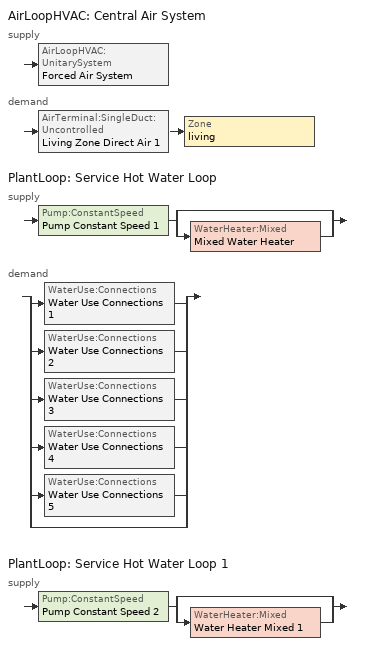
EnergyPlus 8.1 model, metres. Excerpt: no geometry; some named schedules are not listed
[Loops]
AirLoopHVAC 'Central Air System'
 supply: AirLoopHVAC:UnitarySystem 'Forced Air System'
 demand: AirTerminal:SingleDuct:Uncontrolled 'Living Zone Direct Air 1' > Zone 'living'
PlantLoop 'Service Hot Water Loop'
 supply: Pump:ConstantSpeed 'Pump Constant Speed 1' > split
  | bypass
  | WaterHeater:Mixed 'Mixed Water Heater'
 demand: split
  | WaterUse:Connections 'Water Use Connections 1'
  | WaterUse:Connections 'Water Use Connections 2'
  | WaterUse:Connections 'Water Use Connections 3'
  | WaterUse:Connections 'Water Use Connections 4'
  | WaterUse:Connections 'Water Use Connections 5'
  | bypass
PlantLoop 'Service Hot Water Loop 1'
 supply: Pump:ConstantSpeed 'Pump Constant Speed 2' > split
  | bypass
  | WaterHeater:Mixed 'Water Heater Mixed 1'
[DesignSpecification:OutdoorAir]
Design Specification Outdoor Air 1: Outdoor Air Method=Sum; Outdoor Air Flow per Person {m3/s-person}=0; Outdoor Air Flow per Zone Floor Area {m3/s-m2}=0; Outdoor Air Flow per Zone {m3/s}=0; Outdoor Air Flow Air Changes per Hour {1/hr}=0
[DesignSpecification:ZoneAirDistribution]
living Design Spec Zone Air Dist: Zone Air Distribution Effectiveness in Cooling Mode=1; Zone Air Distribution Effectiveness in Heating Mode=1
[Sizing:Zone]
living: Zone Cooling Design Supply Air Temperature Input Method=SupplyAirTemperature; Zone Cooling Design Supply Air Temperature {C}=14; Zone Heating Design Supply Air Temperature Input Method=SupplyAirTemperature; Zone Heating Design Supply Air Temperature {C}=40; Zone Cooling Design Supply Air Humidity Ratio {kgWater/kgDryAir}=0.0085; Zone Heating Design Supply Air Humidity Ratio {kgWater/kgDryAir}=0.008; Design Specification Outdoor Air Object=Design Specification Outdoor Air 1; Cooling Design Air Flow Method=DesignDay; Cooling Design Air Flow Rate {m3/s}=0; Cooling Minimum Air Flow per Zone Floor Area {m3/s-m2}=0.000762; Cooling Minimum Air Flow {m3/s}=0; Cooling Minimum Air Flow Fraction=0; Heating Design Air Flow Method=DesignDay; Heating Design Air Flow Rate {m3/s}=0; Heating Maximum Air Flow per Zone Floor Area {m3/s-m2}=0.002032; Heating Maximum Air Flow {m3/s}=0.141576; Heating Maximum Air Flow Fraction=0.3; Design Specification Zone Air Distribution Object=living Design Spec Zone Air Dist
[Sizing:System]
Central Air System: Type of Load to Size On=Sensible; Design Outdoor Air Flow Rate {m3/s}=Autosize; Minimum System Air Flow Ratio=0.3; Preheat Design Temperature {C}=7; Preheat Design Humidity Ratio {kgWater/kgDryAir}=0.008; Precool Design Temperature {C}=12.8; Precool Design Humidity Ratio {kgWater/kgDryAir}=0.008; Central Cooling Design Supply Air Temperature {C}=12.8; Central Heating Design Supply Air Temperature {C}=16.7; Sizing Option=NonCoincident; 100% Outdoor Air in Cooling=Yes; 100% Outdoor Air in Heating=Yes; Central Cooling Design Supply Air Humidity Ratio {kgWater/kgDryAir}=0.0085; Central Heating Design Supply Air Humidity Ratio {kgWater/kgDryAir}=0.008; Cooling Design Air Flow Method=DesignDay; Cooling Design Air Flow Rate {m3/s}=0; Heating Design Air Flow Method=DesignDay; Heating Design Air Flow Rate {m3/s}=0; System Outdoor Air Method=ZoneSum
[Sizing:Plant] Loop Type=Heating; Design Loop Exit Temperature {C}=60; Loop Design Temperature Difference {deltaC}=50
Service Hot Water Loop; Service Hot Water Loop 1
[ZoneControl:Thermostat]
living Thermostat: Zone or ZoneList=living; Control Type Schedule=living Thermostat Schedule; Control 1=Living Zone Temperature SP
[ThermostatSetpoint:DualSetpoint]
Living Zone Temperature SP: Heating Setpoint Temperature Schedule=HeatingSetPoint; Cooling Setpoint Temperature Schedule=CoolingSetPoint
[AirTerminal:SingleDuct:Uncontrolled]
Living Zone Direct Air 1: Availability Schedule=Always On Discrete; Maximum Air Flow Rate {m3/s}=AutoSize
[Zone equipment]
living: Living Zone Direct Air 1
[Fan:OnOff]
Supply Fan: Availability Schedule=SupplyFanAvailability 1; Fan Total Efficiency=0.117562; Pressure Rise {Pa}=124.55; Maximum Flow Rate {m3/s}=Autosize; Motor Efficiency=1; Motor In Airstream Fraction=1; Fan Power Ratio Function of Speed Ratio Curve=Fan On Off Power Curve; Fan Efficiency Ratio Function of Speed Ratio Curve=Fan On Off Efficiency Curve
[Coil:Cooling:DX:SingleSpeed]
DX Cooling Coil: Availability Schedule=CoolingSeasonSchedule; Gross Rated Total Cooling Capacity {W}=5275.28; Gross Rated Sensible Heat Ratio=0.740403; Gross Rated Cooling COP {W/W}=3.95054; Rated Air Flow Rate {m3/s}=0.273328; Rated Evaporator Fan Power Per Volume Flow Rate {W/(m3/s)}=1059.44; Total Cooling Capacity Function of Temperature Curve=Cool-Cap-fT; Total Cooling Capacity Function of Flow Fraction Curve=Cool-CAP-fFF; Energy Input Ratio Function of Temperature Curve=Cool-EIR-fT; Energy Input Ratio Function of Flow Fraction Curve=Cool-EIR-fFF; Part Load Fraction Correlation Curve=Cool-PLF-fPLR; Nominal Time for Condensate Removal to Begin {s}=1000; Ratio of Initial Moisture Evaporation Rate and Steady State Latent Capacity=1.5; Maximum Cycling Rate {cycles/hr}=3; Latent Capacity Time Constant {s}=45; Condenser Type=AirCooled; Evaporative Condenser Effectiveness=0; Crankcase Heater Capacity {W}=0; Maximum Outdoor Dry-Bulb Temperature for Crankcase Heater Operation {C}=12.7778; Basin Heater Capacity {W/K}=0; Basin Heater Setpoint Temperature {C}=10
[Coil:Heating:Gas]
Furnace Heating Coil 1: Availability Schedule=HeatingSeasonSchedule; Gas Burner Efficiency=0.78; Nominal Capacity {W}=14653.6; Parasitic Electric Load {W}=0; Parasitic Gas Load {W}=0
[AirLoopHVAC:UnitarySystem]
Forced Air System: Control Type=Load; Controlling Zone or Thermostat Location=living; Dehumidification Control Type=None; Availability Schedule=Always On Discrete; Supply Fan=Supply Fan; Fan Placement=BlowThrough; Supply Air Fan Operating Mode Schedule=SupplyFanOperation 1; Heating Coil=Furnace Heating Coil 1; DX Heating Coil Sizing Ratio=1; Cooling Coil=DX Cooling Coil; Use DOAS DX Cooling Coil=No; DOAS DX Cooling Coil Leaving Minimum Air Temperature {C}=2; Latent Load Control=SensibleOnlyLoadControl; Supply Air Flow Rate Method During Cooling Operation=SupplyAirFlowRate; Supply Air Flow Rate During Cooling Operation {m3/s}=Autosize; Supply air Flow Rate Method During Heating Operation=SupplyAirFlowRate; Supply Air Flow Rate During Heating Operation {m3/s}=Autosize; Supply Air Flow Rate Method When No Cooling or Heating is Required=SupplyAirFlowRate; Supply Air Flow Rate When No Cooling or Heating is Required {m3/s}=0; Maximum Supply Air Temperature {C}=80; Maximum Outdoor Dry-Bulb Temperature for Supplemental Heater Operation {C}=21; Maximum Cycling Rate {cycles/hr}=2.5; Heat Pump Time Constant {s}=60; Fraction of On-Cycle Power Use=0.01; Heat Pump Fan Delay Time {s}=60; Ancilliary On-Cycle Electric Power {W}=0; Ancilliary Off-Cycle Electric Power {W}=0
[AirLoopHVAC]
Central Air System: Design Supply Air Flow Rate {m3/s}=AutoSize
[Pump:ConstantSpeed] Rated Flow Rate {m3/s}=Autosize; Rated Pump Head {Pa}=0.001; Rated Power Consumption {W}=0.001; Motor Efficiency=0.999; Fraction of Motor Inefficiencies to Fluid Stream=1; Pump Control Type=Intermittent
Pump Constant Speed 1; Pump Constant Speed 2
[WaterHeater:Mixed] Deadband Temperature Difference {deltaC}=2; Heater Ignition Minimum Flow Rate {m3/s}=0; Heater Ignition Delay {s}=0; Heater Fuel Type=NaturalGas; Off Cycle Parasitic Fuel Consumption Rate {W}=20; Off Cycle Parasitic Fuel Type=NaturalGas; Off Cycle Parasitic Heat Fraction to Tank=0.8; On Cycle Parasitic Fuel Consumption Rate {W}=0; On Cycle Parasitic Fuel Type=NaturalGas; On Cycle Parasitic Heat Fraction to Tank=0; Ambient Temperature Indicator=Zone; Ambient Temperature Zone=living; Off Cycle Loss Fraction to Zone=1; On Cycle Loss Fraction to Zone=1; Use Side Effectiveness=1; Source Side Effectiveness=1; Use Side Design Flow Rate {m3/s}=Autosize; Source Side Design Flow Rate {m3/s}=Autosize; Indirect Water Heating Recovery Time {hr}=1.5
Name | Tank Volume {m3} | Setpoint Temperature Schedule | Maximum Temperature Limit {C} | Heater Control Type | Heater Maximum Capacity {W} | Heater Thermal Efficiency | Off Cycle Loss Coefficient to Ambient Temperature {W/K} | On Cycle Loss Coefficient to Ambient Temperature {W/K} | Heater Minimum Capacity {W}
Mixed Water Heater | 0.3785 | Constant 110F Temperature | 82.22 | Cycle | 845000 | 0.8 | 6 | 6
Water Heater Mixed 1 | 0.151416 | SHW Set Temp | 100 | Modulate | 11722.8 | 0.76 | 4.15506 | 4.15506 | 0
[PlantLoop] Fluid Type=Water; Maximum Loop Temperature {C}=100; Minimum Loop Temperature {C}=0; Maximum Loop Flow Rate {m3/s}=Autosize; Minimum Loop Flow Rate {m3/s}=0; Plant Loop Volume {m3}=Autocalculate; Load Distribution Scheme=Optimal
Name | Plant Equipment Operation Scheme
Service Hot Water Loop | Service Hot Water Loop Operation Scheme List
Service Hot Water Loop 1 | Service Hot Water Loop 1 Operation Scheme List
[PlantEquipmentList]
Service Hot Water Loop Heating Equipment List: Mixed Water Heater
Service Hot Water Loop 1 Heating Equipment List: Water Heater Mixed 1
[PlantEquipmentOperation:HeatingLoad] Load Range 1 Lower Limit {W}=0; Load Range 1 Upper Limit {W}=1000000000
Name | Range 1 Equipment List
Service Hot Water Loop Heating Operation Scheme | Service Hot Water Loop Heating Equipment List
Service Hot Water Loop 1 Heating Operation Scheme | Service Hot Water Loop 1 Heating Equipment List
[PlantEquipmentOperationSchemes] Control Scheme 1 Schedule=Always On Discrete
Name | Control Scheme 1
Service Hot Water Loop Operation Scheme List | Service Hot Water Loop Heating Operation Scheme
Service Hot Water Loop 1 Operation Scheme List | Service Hot Water Loop 1 Heating Operation Scheme
[SetpointManager:Scheduled] Control Variable=Temperature
Name | Schedule
Setpoint Manager Scheduled 2 | SHW Temp 1
Setpoint Manager Scheduled 1 | SHW Temp
[SetpointManager:SingleZone:Reheat]
Setpoint Manager Single Zone Reheat 1: Control Variable=Temperature; Minimum Supply Air Temperature {C}=-99; Maximum Supply Air Temperature {C}=99; Control Zone=living
[WaterUse:Equipment] Target Temperature Schedule=Constant 110F Temperature; Zone=living
Name | Peak Flow Rate {m3/s} | Flow Rate Fraction Schedule
dishwasher | 5.26393e-07 | Monthly draw profile for dishwasher
clothes_washer | 4.24113e-07 | Monthly draw profile for clothes_washer
showers | 3.14445e-06 | Monthly draw profile for showers
baths | 9.47766e-07 | Monthly draw profile for baths
sinks | 1.78261e-06 | Monthly draw profile for sinks
[WaterUse:Connections]
Name | Water Use Equipment 1
Water Use Connections 1 | dishwasher
Water Use Connections 2 | clothes_washer
Water Use Connections 3 | showers
Water Use Connections 4 | baths
Water Use Connections 5 | sinks
[Schedule:Year]
Constant 110F Temperature: Schedule:Week:Daily {f413d30e-b1ee-4d59-aceb-b86b070c9272}, 1, 1, 12, 31
CoolingSeasonSchedule: Schedule:Week:Daily {762d4cdf-6dbd-4570-b52b-8476c8a023f8}, 1, 1, 1, 28, Schedule:Week:Daily {3aa87d63-261f-4338-a2bf-fa7d3068b735}, 1, 29, 2, 4, Schedule:Week:Daily {545b39fe-e14a-434a-afd9-487cda876066}, 2, 5, 2, 25, Schedule:Week:Daily {b4112de4-f81f-4281-8bbd-306e9412bf4e}, 2, 26, 3, 4, Schedule:Week:Daily {a1d09357-71f9-4078-b642-c0813d1d0486}, 3, 5, 3, 25, Schedule:Week:Daily {949a0d47-70e9-4795-8897-7123ec1389a6}, 3, 26, 4, 1, Schedule:Week:Daily {69e5c92b-c3b6-4b36-ad5d-83b7147acbea}, 4, 2, 4, 29, Schedule:Week:Daily {0ce4e199-c7b6-4541-8f7f-deaec1e56ec3}, 4, 30, 5, 6, Schedule:Week:Daily {c885b720-bd51-4afa-b8d3-9af413f2d4ae}, 5, 7, 5, 27, Schedule:Week:Daily {663850de-4e43-433c-ac29-74dd5623c969}, 5, 28, 6, 3, Schedule:Week:Daily {6d1fb4be-970a-42ab-800c-c05f687ed5cd}, 6, 4, 6, 24, Schedule:Week:Daily {5e323c39-dc55-40dd-90ed-1057e20dc24b}, 6, 25, 7, 1, Schedule:Week:Daily {1cd3626f-3297-4046-98b2-6c84d915f922}, 7, 2, 7, 29, Schedule:Week:Daily {c21e30e4-7f4b-4c25-91ad-e730e438cd68}, 7, 30, 8, 5, Schedule:Week:Daily {b5973aff-6c5f-4c95-87e6-c509e31c98e4}, 8, 6, 8, 26, Schedule:Week:Daily {f424e18d-14f0-4b49-a876-1e4a1fcd3e71}, 8, 27, 9, 2, Schedule:Week:Daily {73a7d59b-dc63-4900-8332-93895c355080}, 9, 3, 9, 30, Schedule:Week:Daily {6403ae00-aec9-4af5-89c8-fec1026429aa}, 10, 1, 10, 28, Schedule:Week:Daily {c36f3c50-8015-4c75-b42a-63a8c88a83f8}, 10, 29, 11, 4, Schedule:Week:Daily {075be4df-2f85-4719-9774-de5825a7b661}, 11, 5, 11, 25, Schedule:Week:Daily {037f4c11-dc88-4407-99f4-353aa34c32d9}, 11, 26, 12, 2, Schedule:Week:Daily {2822807c-8e97-423a-a22c-5989d9ae7404}, 12, 3, 12, 31
HeatingSeasonSchedule: Schedule:Week:Daily {69e534c6-d2e7-43c1-952b-d047fdcf33a7}, 1, 1, 1, 28, Schedule:Week:Daily {15214870-ddc2-4cdb-9e09-130c70d669cf}, 1, 29, 2, 4, Schedule:Week:Daily {35248304-b2f8-489e-85eb-422ea00adf0c}, 2, 5, 2, 25, Schedule:Week:Daily {cfcf9d2b-48f4-474a-805f-79c0d2fe860b}, 2, 26, 3, 4, Schedule:Week:Daily {ccf54514-f62f-4998-ad46-b675d2121f29}, 3, 5, 3, 25, Schedule:Week:Daily {2ed1a4bd-04ef-4121-9a18-f8d649cbc6dd}, 3, 26, 4, 1, Schedule:Week:Daily {681f5654-be89-4747-8876-49ae6b1abfb0}, 4, 2, 4, 29, Schedule:Week:Daily {3fb8868f-8da0-47c8-a40f-c1c27010fec9}, 4, 30, 5, 6, Schedule:Week:Daily {7b732e51-b578-4055-b259-ef9615d73243}, 5, 7, 5, 27, Schedule:Week:Daily {7b87b57d-d68e-46fc-94d5-3be36914b196}, 5, 28, 6, 3, Schedule:Week:Daily {b012a8d4-15b7-4853-a57b-da167e943448}, 6, 4, 6, 24, Schedule:Week:Daily {35c68f96-31e6-4b6f-995d-3fd0ef377731}, 6, 25, 7, 1, Schedule:Week:Daily {b9741463-b367-4829-a133-0b9a3216eaff}, 7, 2, 7, 29, Schedule:Week:Daily {fddf0deb-02f9-41a5-97db-28aafdd29b3c}, 7, 30, 8, 5, Schedule:Week:Daily {012ced32-7b25-47c9-8e9c-acfb695f9723}, 8, 6, 8, 26, Schedule:Week:Daily {2cfff0fd-5d4c-4860-884b-74c1e63493fd}, 8, 27, 9, 2, Schedule:Week:Daily {b8bea939-fc3a-49ff-b9b8-254ca7ebb499}, 9, 3, 9, 30, Schedule:Week:Daily {c5836f65-a204-4317-9e3c-fe1b20cb3a5e}, 10, 1, 10, 28, Schedule:Week:Daily {351fabf6-76a0-4164-93c6-baebf07b32a7}, 10, 29, 11, 4, Schedule:Week:Daily {a8bdd837-49ba-4d85-a64a-1ad5c705265d}, 11, 5, 11, 25, Schedule:Week:Daily {21dd38d9-bf6e-4a26-a89b-984f7ecb33af}, 11, 26, 12, 2, Schedule:Week:Daily {56983896-e3ef-4c57-9fc4-e0a63fe33520}, 12, 3, 12, 31
Monthly draw profile for baths: Schedule:Week:Daily {087d6142-1be2-404c-89c7-a1e7f59581a7}, 1, 1, 1, 28, Schedule:Week:Daily {2fd7cc4f-78a4-4c0f-a150-5fd6f3840ce9}, 1, 29, 2, 4, Schedule:Week:Daily {6b2b77af-d6fe-474c-b6f1-b42f602c770c}, 2, 5, 2, 25, Schedule:Week:Daily {4e7c460a-6aa8-4ac0-8d00-b1815513b861}, 2, 26, 3, 4, Schedule:Week:Daily {c20587cd-efe1-4a78-9dd8-3420a7fa6f3e}, 3, 5, 3, 25, Schedule:Week:Daily {96cd7041-2313-4621-98bd-c64bd45f76a2}, 3, 26, 4, 1, Schedule:Week:Daily {b7e110d2-04f7-4c48-bafd-0fdfd7e83f6c}, 4, 2, 4, 29, Schedule:Week:Daily {84837560-118c-465c-90de-b48fc022cad1}, 4, 30, 5, 6, Schedule:Week:Daily {3f833184-92cf-4d84-818d-194a08c412dd}, 5, 7, 5, 27, Schedule:Week:Daily {e2756aff-a92c-4a5d-a98d-409435b14ba3}, 5, 28, 6, 3, Schedule:Week:Daily {84a600d6-a368-4527-8859-690532525771}, 6, 4, 6, 24, Schedule:Week:Daily {2e02d161-9517-4012-98e5-a099b64fc93f}, 6, 25, 7, 1, Schedule:Week:Daily {83a80990-e778-4882-ad1a-2fc3ae5b3872}, 7, 2, 7, 29, Schedule:Week:Daily {0416c406-6e98-488d-a36e-ab8c859a5ace}, 7, 30, 8, 5, Schedule:Week:Daily {a30d74aa-4b31-4c3f-a81a-4e1846db749a}, 8, 6, 8, 26, Schedule:Week:Daily {510fe0b1-7cb3-4ee6-8958-6e6294f3d74f}, 8, 27, 9, 2, Schedule:Week:Daily {61092898-7b26-44d9-bbe7-7e636d94e8f5}, 9, 3, 9, 30, Schedule:Week:Daily {c4bc7fc6-5e36-4184-9624-5fad7dba2b2d}, 10, 1, 10, 28, Schedule:Week:Daily {e7a4875b-f4f2-40b7-bcd1-d59b48ee9664}, 10, 29, 11, 4, Schedule:Week:Daily {6389a5b9-bcd3-4409-b427-45ae28e739bf}, 11, 5, 11, 25, Schedule:Week:Daily {3d3ad962-7645-4043-8e9f-005f3d3687da}, 11, 26, 12, 2, Schedule:Week:Daily {9f8a8ce2-ada9-48aa-80ef-cd9b8d948bc9}, 12, 3, 12, 31
Monthly draw profile for clothes_washer: Schedule:Week:Daily {e3bd5b9f-f0c6-498f-86c7-ada6167724ee}, 1, 1, 1, 28, Schedule:Week:Daily {433d9252-bcd5-4427-8e28-d429a18c8e3a}, 1, 29, 2, 4, Schedule:Week:Daily {b9beab4a-703f-4144-854b-e566f01ba4c1}, 2, 5, 2, 25, Schedule:Week:Daily {86856023-c6ac-4003-b638-8b2dba62180e}, 2, 26, 3, 4, Schedule:Week:Daily {4aeb8d85-e067-4214-b9c8-58759ebbe25f}, 3, 5, 3, 25, Schedule:Week:Daily {218ad35c-6205-4e72-a964-b800d56c31b6}, 3, 26, 4, 1, Schedule:Week:Daily {39b347f8-dbc3-453a-bafa-1b46469d2006}, 4, 2, 4, 29, Schedule:Week:Daily {05c578de-7eb8-4bde-99e2-4f7b790a7c51}, 4, 30, 5, 6, Schedule:Week:Daily {5b8599da-93f4-4fdb-825d-58d663965bc2}, 5, 7, 5, 27, Schedule:Week:Daily {ec2eeb20-3ee6-4091-9e9c-228c6326ac43}, 5, 28, 6, 3, Schedule:Week:Daily {bc937d10-6651-4726-af30-458a34308eb2}, 6, 4, 6, 24, Schedule:Week:Daily {ce1ff03c-4c3e-426b-b02d-21dde05948ea}, 6, 25, 7, 1, Schedule:Week:Daily {1b465a5a-cacb-46ac-9ad8-b133d665487e}, 7, 2, 7, 29, Schedule:Week:Daily {e0f58f13-24e8-49ef-b494-134681c8b3e5}, 7, 30, 8, 5, Schedule:Week:Daily {cb9ff5cf-3388-4dbe-b3a3-d77724660530}, 8, 6, 8, 26, Schedule:Week:Daily {3db2eb18-0497-437d-8141-f7dfa7c9c9b2}, 8, 27, 9, 2, Schedule:Week:Daily {0e5805bb-72fa-4287-8a37-f226d8b70d3d}, 9, 3, 9, 30, Schedule:Week:Daily {910bd1ef-bfc8-4b16-912e-feed0c1c7436}, 10, 1, 10, 28, Schedule:Week:Daily {bc1e7bbc-6be2-442b-b85e-676d9fcda1a0}, 10, 29, 11, 4, Schedule:Week:Daily {845a2cf4-1e02-4adb-b9f6-c3c76168a424}, 11, 5, 11, 25, Schedule:Week:Daily {aec7b4e3-2814-45a6-89e2-835f9d6265f3}, 11, 26, 12, 2, Schedule:Week:Daily {d6ac3cff-b4dc-4b63-8e2c-cec01008919a}, 12, 3, 12, 31
Monthly draw profile for dishwasher: Schedule:Week:Daily {c0bafc01-635c-45d6-bf04-970712cf21c9}, 1, 1, 1, 28, Schedule:Week:Daily {877625fa-aa2d-408b-8784-0c4538083283}, 1, 29, 2, 4, Schedule:Week:Daily {a31d5663-cc22-4f80-a337-fa36250fe42a}, 2, 5, 2, 25, Schedule:Week:Daily {58fd1082-df14-4d31-b229-3f1b77209736}, 2, 26, 3, 4, Schedule:Week:Daily {1026c719-075c-4605-b1ea-7f83109e9d15}, 3, 5, 3, 25, Schedule:Week:Daily {875824ea-1aff-429c-bed2-4dac494e4e11}, 3, 26, 4, 1, Schedule:Week:Daily {ee0cf35b-fd85-49f0-8d40-e593a6075ca0}, 4, 2, 4, 29, Schedule:Week:Daily {ba8638c6-ad94-49f7-95cc-094fa6f93e0a}, 4, 30, 5, 6, Schedule:Week:Daily {e9d685ea-8edd-476a-b494-2aa5d889bec8}, 5, 7, 5, 27, Schedule:Week:Daily {92f8b808-db36-4fed-a7f7-c028260baf2d}, 5, 28, 6, 3, Schedule:Week:Daily {5be7ac42-b4f7-4c30-a37d-b84b34d6ddbf}, 6, 4, 6, 24, Schedule:Week:Daily {d54d4cc2-813e-46fd-8704-eb6523f94057}, 6, 25, 7, 1, Schedule:Week:Daily {d66b97a8-c6e8-498f-aac6-235746cafc91}, 7, 2, 7, 29, Schedule:Week:Daily {546d8135-f259-4907-b635-b85acace84e6}, 7, 30, 8, 5, Schedule:Week:Daily {f73fc462-c22c-431d-840b-1e6aac2abaee}, 8, 6, 8, 26, Schedule:Week:Daily {81ce3216-d6b4-49c1-b986-c6495766002d}, 8, 27, 9, 2, Schedule:Week:Daily {4cfd83fe-602c-4e92-8a38-8533d31d3cf2}, 9, 3, 9, 30, Schedule:Week:Daily {2f9d6ba1-0d0d-4c65-862d-8281da951f8c}, 10, 1, 10, 28, Schedule:Week:Daily {5a1454ae-5741-466c-9b55-eaf902fc29e1}, 10, 29, 11, 4, Schedule:Week:Daily {ac06be52-3e7d-4991-9dc6-1b7841ad0a4a}, 11, 5, 11, 25, Schedule:Week:Daily {394b8a93-50ad-4f31-8922-05dcc25b541e}, 11, 26, 12, 2, Schedule:Week:Daily {e8270d41-edb7-47a4-a1fa-bf89dc34ae21}, 12, 3, 12, 31
Monthly draw profile for showers: Schedule:Week:Daily {6a9054e3-4ddd-4b94-a611-0e15cd857675}, 1, 1, 1, 28, Schedule:Week:Daily {1878a84a-2090-4f0f-bdc5-9f9b7a787913}, 1, 29, 2, 4, Schedule:Week:Daily {a35a483a-dfbe-4496-a8f2-b9b69bf55cb2}, 2, 5, 2, 25, Schedule:Week:Daily {b6f14795-bc9f-4f46-a6ff-940a06d719dc}, 2, 26, 3, 4, Schedule:Week:Daily {9f5706a9-330a-4245-867c-4e2360369d1b}, 3, 5, 3, 25, Schedule:Week:Daily {b2ba0043-30c3-45e3-9c5a-7c00dbd824fd}, 3, 26, 4, 1, Schedule:Week:Daily {bec251dc-1642-49b0-b533-56d57df80466}, 4, 2, 4, 29, Schedule:Week:Daily {728bf35d-dd62-4f16-b5ee-cfefca35d262}, 4, 30, 5, 6, Schedule:Week:Daily {102a7879-3316-453b-8f86-ab1552825366}, 5, 7, 5, 27, Schedule:Week:Daily {09a9640c-271f-4420-b50d-bd8646e339ec}, 5, 28, 6, 3, Schedule:Week:Daily {54a2af9c-84d0-45c2-8c78-d6639d9fb2bd}, 6, 4, 6, 24, Schedule:Week:Daily {1dbc8686-bc18-4e66-9fe4-abf058b2efec}, 6, 25, 7, 1, Schedule:Week:Daily {e3f61eb5-81ef-46a6-a027-6fdf653519c9}, 7, 2, 7, 29, Schedule:Week:Daily {3a16c73f-0381-46da-9ba9-f378bfbffc65}, 7, 30, 8, 5, Schedule:Week:Daily {fc495e83-66e6-45ed-90de-4d1269465381}, 8, 6, 8, 26, Schedule:Week:Daily {fc5ed8c0-fc7c-4def-bf32-a68bf20cfe31}, 8, 27, 9, 2, Schedule:Week:Daily {49a2c402-af8e-4ac8-8531-1b22696f33df}, 9, 3, 9, 30, Schedule:Week:Daily {04e8a564-0e93-408a-8df1-d596ba8dc11e}, 10, 1, 10, 28, Schedule:Week:Daily {6db5daef-19c5-4a7a-985d-02dcbb824ec6}, 10, 29, 11, 4, Schedule:Week:Daily {cb6d7b24-935c-456d-ba8f-ad5f2a064cfe}, 11, 5, 11, 25, Schedule:Week:Daily {2c90991a-5910-4be5-a46e-27d83cca8b86}, 11, 26, 12, 2, Schedule:Week:Daily {59ad2279-0926-45c2-8e89-e6b2d2910b79}, 12, 3, 12, 31
SHW Set Temp: Schedule:Week:Daily {086480fb-6ae8-4c4c-87c6-0a580be25de9}, 1, 1, 12, 31
SHW Temp: Schedule:Week:Daily {6051e08a-e07d-45e4-9cd9-df5e829b5137}, 1, 1, 12, 31
SHW Temp 1: Schedule:Week:Daily {cbd347c2-6c67-4eeb-abbd-47b10472a595}, 1, 1, 12, 31
[Schedule:Compact]
living Thermostat Schedule: Through: 12/31, For: AllDays, Until: 24:00, 4
[Schedule:Constant]
Name | Hourly Value
Always On Discrete; SupplyFanAvailability 1 | 1
SupplyFanOperation 1 | 0
[Curve:Quadratic] Minimum Value of x=0
Name | Coefficient1 Constant | Coefficient2 x | Coefficient3 x**2 | Maximum Value of x
Cool-CAP-fFF | 0.718605 | 0.4101 | -0.128705 | 2
Cool-EIR-fFF | 1.323 | -0.477711 | 0.154712 | 2
Cool-PLF-fPLR | 0.93 | 0.07 | 0 | 1
[Curve:Cubic]
Fan On Off Efficiency Curve: Coefficient1 Constant=1; Coefficient2 x=0; Coefficient3 x**2=0; Coefficient4 x**3=0; Minimum Value of x=0; Maximum Value of x=1
[Curve:Exponent]
Fan On Off Power Curve: Coefficient1 Constant=1; Coefficient2 Constant=0; Coefficient3 Constant=0; Minimum Value of x=0; Maximum Value of x=1
[Curve:Biquadratic] Minimum Value of x=13.88; Maximum Value of x=23.88; Minimum Value of y=18.33; Maximum Value of y=51.66
Name | Coefficient1 Constant | Coefficient2 x | Coefficient3 x**2 | Coefficient4 y | Coefficient5 y**2 | Coefficient6 x*y
Cool-Cap-fT | 1.5509 | -0.0750501 | 0.00309714 | 0.00240111 | -5.0544e-05 | -0.000427281
Cool-EIR-fT | -0.304283 | 0.118048 | -0.00342467 | -0.00626191 | 0.000695427 | -0.000469975
